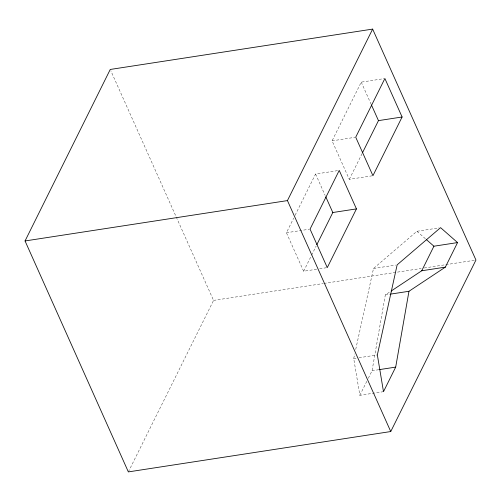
<?xml version="1.0" encoding="UTF-8"?>
<svg xmlns="http://www.w3.org/2000/svg" width="501" height="501" viewBox="0 0 501 501"><rect width="100%" height="100%" fill="white"/><g stroke="black" fill="none" stroke-linecap="round" stroke-linejoin="round"><path stroke-width="0.38" stroke-dasharray="2.5 1.88" d="M368.323 378.255L372.055 370.746L385.325 294.914L389.872 291.895M383.49 391.676L359.85 395.308L353.712 358.547L354.721 353.969M355.723 349.385L373.502 268.48L416.938 231.28L439.051 227.88M128.356 471.904L213.558 300.406L110.89 70.885M316.601 269.244L303.637 271.241L286.422 232.746L293.711 218.067M295.102 215.273L315.586 174.035L337.699 170.634M372.168 175.82L349.291 179.339L332.075 140.85L361.24 82.139L384.117 78.619M303.637 271.241L311.278 255.861M311.622 255.166L316.137 246.079M349.291 179.339L362.142 153.481M359.85 395.308L366.97 380.979M332.075 140.85L354.952 137.33M286.422 232.746L309.299 229.226M319.651 268.774L326.514 267.722M373.502 268.48L395.615 265.079M213.558 300.406L323.145 283.547M323.915 283.428L421.159 268.473M424.241 267.997L445.082 264.791M445.852 264.672L474.409 260.282M385.325 294.914L389.903 294.212M353.712 358.547L355.998 358.196M359.048 357.727L377.353 354.908M372.055 370.746L378.913 369.694M416.938 231.28L425.725 239.002M361.24 82.139L371.128 104.233M315.586 174.035L325.155 195.421"/><path stroke-width="0.75" d="M395.69 367.114L408.966 291.281L445.358 267.133L457.563 242.578L440.579 227.648L397.143 264.847L377.353 354.908L383.49 391.676L395.69 367.114L379.677 369.575M25.05 240.956L110.251 69.457L372.644 29.096L475.95 260.044L390.749 431.543L128.356 471.904L25.05 240.956L287.442 200.594L372.644 29.096M316.832 244.676L332.808 212.524L325.788 196.843M362.486 152.78L378.462 120.628L371.448 104.947M356.443 208.892L327.278 267.603L310.056 229.114L339.227 170.403L356.443 208.892L332.808 212.524M402.103 116.99L372.932 175.701L355.716 137.211L384.881 78.5L402.103 116.99L378.462 120.628M391.175 291.037L421.723 270.772L433.922 246.21L457.563 242.578M421.723 270.772L445.358 267.133M390.661 294.093L408.966 291.281M426.307 239.522L433.922 246.21M287.442 200.594L390.749 431.543"/></g></svg>
